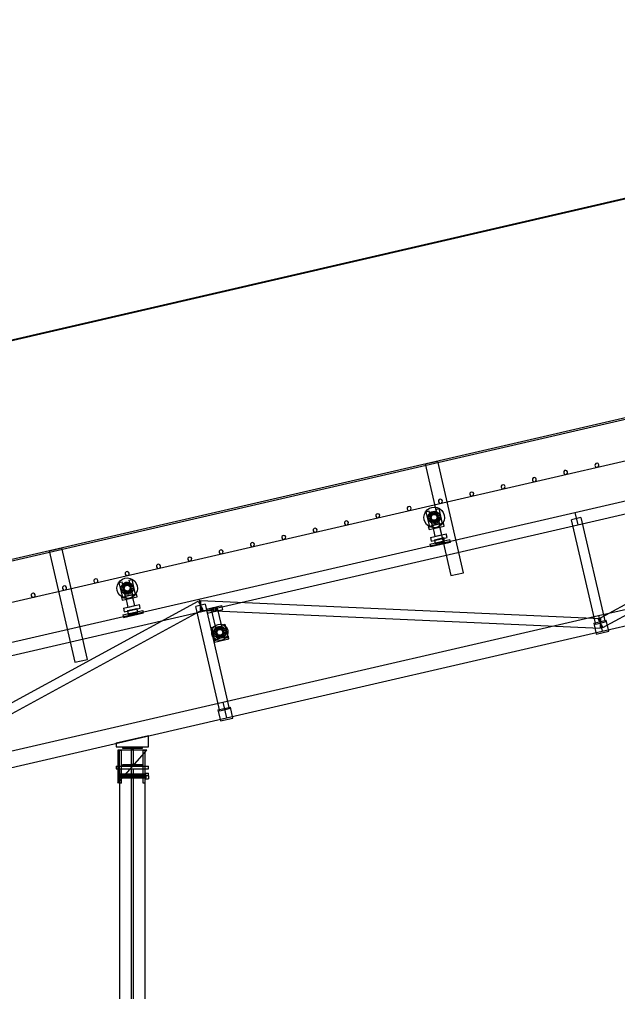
# Model space of a CAD drawing. Header units: millimetres. Extents: x -1970 to 59977, y -65068 to 6837.
# Drawn here: x 35071 to 36932, y 1502 to 4523 of the extents above; entities that cross this region are included whole.
import ezdxf

# ---------------------------------------------------------------- set-up
doc = ezdxf.new("R2010")
doc.units = ezdxf.units.MM
doc.layers.add('COTAS_P', color=1, linetype='Continuous', lineweight=0)
doc.layers.add('lateral_C03', color=7, linetype='Continuous', lineweight=0)
doc.dimstyles.new('R19_100', dxfattribs={"dimtxt": 250, "dimasz": 150, "dimexe": 150, "dimexo": 80, "dimgap": 100, "dimtad": 1, "dimtih": 1, "dimtoh": 1, "dimdsep": 46, "dimcen": 0.09, "dimadec": 0, "dimazin": 0, "dimtfac": 1, "dimtdec": 4, "dimtofl": 0, "dimtmove": 0, "dimatfit": 3, "dimfxl": 1, "dimtolj": 1, "dimtzin": 0, "dimarcsym": 0})

# ---------------------------------------------------------------- blocks, each defined once
blk = doc.blocks.new('*D9')
at = {"layer": 'COTAS_P', "color": 0, "lineweight": -2, "transparency": 16777216}
for p, q in [((38921.3, 3578), (38703.4, 4523.2)), ((27384.7, 1760.7), (38591, 4343.3)), ((27422.7, 928), (27204.9, 1873.2))]:
    blk.add_line(p, q, dxfattribs=at)
at = {"layer": 'COTAS_P', "color": 0, "transparency": 16777216}
for points in [[(38585.4, 4367.7), (38596.6, 4319), (38737.1, 4377)], [(27379.1, 1785.1), (27390.3, 1736.3), (27238.5, 1727)]]:
    blk.add_solid(points, dxfattribs=at)
at = {"layer": 'Defpoints', "color": 0, "transparency": 16777216}
for p in [(38737.1, 4377), (38939.3, 3500), (27440.7, 850)]:
    blk.add_point(p, dxfattribs=at)

msp = doc.modelspace()

# ---------------------------------------------------------------- linework, layer by layer
at = {"layer": 'lateral_C03'}
for p, q in [((38691.362, 3685.056), (27582.557, 1124.887)), ((27583.456, 1120.989), (38692.26, 3681.159)), ((27611.752, 998.208), (38720.557, 3558.377)), ((36798.817, 2991.315), (37968.165, 3260.807)), ((36871.153, 2659.536), (37965.492, 3254.496)), ((36807.8, 2952.337), (37977.148, 3221.829)), ((36885.482, 2633.179), (37979.821, 3228.139)), ((36333.177, 3141.582), (36372.155, 3150.565)), ((36452.104, 2803.658), (36372.155, 3150.565)), ((36864.395, 3143.314), (36861.819, 3140.353)), ((36868.219, 3144.196), (36864.395, 3143.314)), ((36871.831, 3142.661), (36868.219, 3144.196)), ((36873.851, 3139.296), (36871.831, 3142.661)), ((36333.177, 3141.582), (36413.126, 2794.675)), ((36764.373, 3117.896), (36764.03, 3113.986)), ((36764.03, 3113.986), (36766.05, 3110.622)), ((36766.949, 3120.857), (36764.373, 3117.896)), ((36770.773, 3121.738), (36766.949, 3120.857)), ((36774.385, 3120.203), (36770.773, 3121.738)), ((36773.486, 3109.968), (36776.062, 3112.929)), ((36776.405, 3116.838), (36774.385, 3120.203)), ((36776.062, 3112.929), (36776.405, 3116.838)), ((36861.819, 3140.353), (36861.475, 3136.444)), ((36861.475, 3136.444), (36863.495, 3133.079)), ((36863.495, 3133.079), (36867.107, 3131.544)), ((36867.107, 3131.544), (36870.932, 3132.426)), ((36870.932, 3132.426), (36873.507, 3135.387)), ((36873.507, 3135.387), (36873.851, 3139.296)), ((36666.928, 3095.438), (36666.584, 3091.529)), ((36666.584, 3091.529), (36668.604, 3088.164)), ((36669.503, 3098.399), (36666.928, 3095.438)), ((36668.604, 3088.164), (36672.216, 3086.629)), ((36673.328, 3099.28), (36669.503, 3098.399)), ((36672.216, 3086.629), (36676.04, 3087.51)), ((36676.94, 3097.746), (36673.328, 3099.28)), ((36676.04, 3087.51), (36678.616, 3090.471)), ((36678.96, 3094.381), (36676.94, 3097.746)), ((36678.616, 3090.471), (36678.96, 3094.381)), ((36766.05, 3110.622), (36769.662, 3109.087)), ((36769.662, 3109.087), (36773.486, 3109.968)), ((36474.612, 3053.484), (36472.036, 3050.523)), ((36478.436, 3054.365), (36474.612, 3053.484)), ((36482.048, 3052.83), (36478.436, 3054.365)), ((36484.068, 3049.466), (36482.048, 3052.83)), ((36569.482, 3072.981), (36569.138, 3069.071)), ((36569.138, 3069.071), (36571.158, 3065.706)), ((36572.058, 3075.941), (36569.482, 3072.981)), ((36571.158, 3065.706), (36574.77, 3064.172)), ((36575.882, 3076.823), (36572.058, 3075.941)), ((36574.77, 3064.172), (36578.595, 3065.053)), ((36579.494, 3075.288), (36575.882, 3076.823)), ((36578.595, 3065.053), (36581.17, 3068.014)), ((36581.514, 3071.923), (36579.494, 3075.288)), ((36581.17, 3068.014), (36581.514, 3071.923)), ((36374.591, 3028.065), (36374.247, 3024.156)), ((36374.247, 3024.156), (36376.267, 3020.791)), ((36377.166, 3031.026), (36374.591, 3028.065)), ((36380.991, 3031.908), (36377.166, 3031.026)), ((36384.603, 3030.373), (36380.991, 3031.908)), ((36383.703, 3020.138), (36386.279, 3023.098)), ((36386.623, 3027.008), (36384.603, 3030.373)), ((36386.279, 3023.098), (36386.623, 3027.008)), ((36472.036, 3050.523), (36471.693, 3046.613)), ((36471.693, 3046.613), (36473.713, 3043.249)), ((36473.713, 3043.249), (36477.325, 3041.714)), ((36477.325, 3041.714), (36481.149, 3042.595)), ((36481.149, 3042.595), (36483.725, 3045.556)), ((36483.725, 3045.556), (36484.068, 3049.466)), ((35629.469, 2721.824), (36798.817, 2991.315)), ((36277.145, 3005.608), (36276.801, 3001.698)), ((36276.801, 3001.698), (36278.821, 2998.333)), ((36279.721, 3008.569), (36277.145, 3005.608)), ((36278.821, 2998.333), (36282.433, 2996.799)), ((36283.545, 3009.45), (36279.721, 3008.569)), ((36282.433, 2996.799), (36286.258, 2997.68)), ((36287.157, 3007.915), (36283.545, 3009.45)), ((36286.258, 2997.68), (36288.833, 3000.641)), ((36289.177, 3004.55), (36287.157, 3007.915)), ((36288.833, 3000.641), (36289.177, 3004.55)), ((36330.563, 2984.995), (36334.03, 2992.595)), ((36334.03, 2992.595), (36339.346, 2999.039)), ((36335.532, 2993.324), (36345.277, 2995.57)), ((36335.532, 2993.324), (36346.312, 2946.55)), ((36339.346, 2999.039), (36346.149, 3003.888)), ((36356.057, 2948.796), (36345.277, 2995.57)), ((36346.149, 3003.888), (36353.975, 3006.81)), ((36348.209, 2989.528), (36352.248, 2992.407)), ((36352.248, 2992.407), (36356.894, 2994.142)), ((36356.939, 2983.576), (36352.248, 2992.407)), ((36353.975, 3006.81), (36362.29, 3007.608)), ((36356.894, 2994.142), (36361.832, 2994.616)), ((36359.14, 2984.398), (36356.894, 2994.142)), ((36361.479, 2984.622), (36361.832, 2994.616)), ((36361.832, 2994.616), (36366.723, 2993.795)), ((36362.29, 3007.608), (36370.529, 3006.226)), ((36363.796, 2984.233), (36366.723, 2993.795)), ((36365.933, 2983.258), (36371.236, 2991.736)), ((36366.715, 3000.51), (36376.459, 3002.756)), ((36366.715, 3000.51), (36377.495, 2953.736)), ((36366.723, 2993.795), (36371.236, 2991.736)), ((36370.529, 3006.226), (36378.129, 3002.758)), ((36371.236, 2991.736), (36375.062, 2988.58)), ((36376.267, 3020.791), (36379.879, 3019.256)), ((36387.239, 2955.982), (36376.459, 3002.756)), ((36378.129, 3002.758), (36384.573, 2997.442)), ((36379.879, 3019.256), (36383.703, 3020.138)), ((36384.573, 2997.442), (36389.421, 2990.64)), ((36798.817, 2991.315), (36807.8, 2952.337)), ((36084.83, 2963.653), (36082.254, 2960.692)), ((36088.654, 2964.535), (36084.83, 2963.653)), ((36092.266, 2963), (36088.654, 2964.535)), ((36094.286, 2959.635), (36092.266, 2963)), ((36179.699, 2983.15), (36179.356, 2979.241)), ((36179.356, 2979.241), (36181.376, 2975.876)), ((36182.275, 2986.111), (36179.699, 2983.15)), ((36181.376, 2975.876), (36184.988, 2974.341)), ((36186.099, 2986.992), (36182.275, 2986.111)), ((36184.988, 2974.341), (36188.812, 2975.222)), ((36189.711, 2985.457), (36186.099, 2986.992)), ((36188.812, 2975.222), (36191.388, 2978.183)), ((36191.731, 2982.093), (36189.711, 2985.457)), ((36191.388, 2978.183), (36191.731, 2982.093)), ((36329.181, 2976.757), (36330.563, 2984.995)), ((36329.979, 2968.441), (36329.181, 2976.757)), ((36332.901, 2960.615), (36329.979, 2968.441)), ((36342.173, 2976.298), (36342.993, 2981.19)), ((36352.167, 2975.945), (36342.173, 2976.298)), ((36342.646, 2971.361), (36342.173, 2976.298)), ((36352.391, 2973.606), (36342.646, 2971.361)), ((36344.382, 2966.714), (36342.646, 2971.361)), ((36342.993, 2981.19), (36345.052, 2985.702)), ((36352.555, 2978.262), (36342.993, 2981.19)), ((36353.213, 2971.405), (36344.382, 2966.714)), ((36347.26, 2962.675), (36344.382, 2966.714)), ((36345.052, 2985.702), (36348.209, 2989.528)), ((36353.531, 2980.4), (36345.052, 2985.702)), ((36354.577, 2969.492), (36347.26, 2962.675)), ((36351.086, 2959.518), (36347.26, 2962.675)), ((36355.026, 2982.212), (36348.209, 2989.528)), ((36356.389, 2967.997), (36351.086, 2959.518)), ((36352.167, 2975.945), (36352.555, 2978.262)), ((36352.391, 2973.606), (36352.167, 2975.945)), ((36353.213, 2971.405), (36352.391, 2973.606)), ((36352.555, 2978.262), (36353.531, 2980.4)), ((36354.577, 2969.492), (36353.213, 2971.405)), ((36353.531, 2980.4), (36355.026, 2982.212)), ((36356.389, 2967.997), (36354.577, 2969.492)), ((36355.026, 2982.212), (36356.939, 2983.576)), ((36358.526, 2967.022), (36355.599, 2957.46)), ((36358.526, 2967.022), (36356.389, 2967.997)), ((36356.939, 2983.576), (36359.14, 2984.398)), ((36360.844, 2966.633), (36358.526, 2967.022)), ((36359.14, 2984.398), (36361.479, 2984.622)), ((36360.844, 2966.633), (36360.491, 2956.639)), ((36363.182, 2966.857), (36360.844, 2966.633)), ((36361.479, 2984.622), (36363.796, 2984.233)), ((36365.383, 2967.679), (36363.182, 2966.857)), ((36363.182, 2966.857), (36365.428, 2957.113)), ((36363.796, 2984.233), (36365.933, 2983.258)), ((36367.297, 2969.043), (36365.383, 2967.679)), ((36365.383, 2967.679), (36370.075, 2958.848)), ((36365.933, 2983.258), (36367.746, 2981.763)), ((36368.792, 2970.855), (36367.297, 2969.043)), ((36367.297, 2969.043), (36374.114, 2961.727)), ((36367.746, 2981.763), (36375.062, 2988.58)), ((36367.746, 2981.763), (36369.109, 2979.85)), ((36369.767, 2972.993), (36368.792, 2970.855)), ((36368.792, 2970.855), (36377.27, 2965.553)), ((36369.109, 2979.85), (36377.941, 2984.541)), ((36369.109, 2979.85), (36369.931, 2977.649)), ((36370.156, 2975.31), (36369.767, 2972.993)), ((36369.767, 2972.993), (36379.329, 2970.065)), ((36379.676, 2979.894), (36369.931, 2977.649)), ((36369.931, 2977.649), (36370.156, 2975.31)), ((36374.114, 2961.727), (36370.075, 2958.848)), ((36370.156, 2975.31), (36380.149, 2974.957)), ((36377.27, 2965.553), (36374.114, 2961.727)), ((36375.062, 2988.58), (36377.941, 2984.541)), ((36379.329, 2970.065), (36377.27, 2965.553)), ((36377.941, 2984.541), (36379.676, 2979.894)), ((36380.149, 2974.957), (36379.329, 2970.065)), ((36379.676, 2979.894), (36380.149, 2974.957)), ((36391.759, 2966.26), (36388.292, 2958.66)), ((36389.421, 2990.64), (36392.344, 2982.814)), ((36393.141, 2974.498), (36391.759, 2966.26)), ((36392.344, 2982.814), (36393.141, 2974.498)), ((36817.926, 2975.195), (36788.692, 2968.458)), ((36863.7, 2642.989), (36788.692, 2968.458)), ((36817.926, 2975.195), (36892.934, 2649.726)), ((35638.453, 2682.846), (36807.8, 2952.337)), ((35984.808, 2938.235), (35984.464, 2934.325)), ((35984.464, 2934.325), (35986.484, 2930.961)), ((35987.384, 2941.196), (35984.808, 2938.235)), ((35986.484, 2930.961), (35990.096, 2929.426)), ((35991.208, 2942.077), (35987.384, 2941.196)), ((35994.82, 2940.542), (35991.208, 2942.077)), ((35993.921, 2930.307), (35996.497, 2933.268)), ((35996.84, 2937.177), (35994.82, 2940.542)), ((35996.497, 2933.268), (35996.84, 2937.177)), ((36082.254, 2960.692), (36081.91, 2956.783)), ((36081.91, 2956.783), (36083.93, 2953.418)), ((36083.93, 2953.418), (36087.542, 2951.883)), ((36087.542, 2951.883), (36091.366, 2952.765)), ((36091.366, 2952.765), (36093.942, 2955.726)), ((36093.942, 2955.726), (36094.286, 2959.635)), ((36337.749, 2953.813), (36332.901, 2960.615)), ((36344.193, 2948.496), (36337.749, 2953.813)), ((36342.939, 2947.825), (36389.713, 2958.605)), ((36342.939, 2947.825), (36345.185, 2938.081)), ((36351.793, 2945.029), (36344.193, 2948.496)), ((36345.185, 2938.081), (36391.959, 2948.86)), ((36346.312, 2946.55), (36356.057, 2948.796)), ((36355.599, 2957.46), (36351.086, 2959.518)), ((36360.032, 2943.647), (36351.793, 2945.029)), ((36360.491, 2956.639), (36355.599, 2957.46)), ((36376.071, 2955.461), (36356.582, 2950.969)), ((36364.667, 2915.889), (36356.582, 2950.969)), ((36368.348, 2944.445), (36360.032, 2943.647)), ((36365.428, 2957.113), (36360.491, 2956.639)), ((36370.075, 2958.848), (36365.428, 2957.113)), ((36376.173, 2947.367), (36368.348, 2944.445)), ((36376.071, 2955.461), (36384.156, 2920.38)), ((36382.976, 2952.216), (36376.173, 2947.367)), ((36377.495, 2953.736), (36387.239, 2955.982)), ((36388.292, 2958.66), (36382.976, 2952.216)), ((36391.959, 2948.86), (36389.713, 2958.605)), ((36872.703, 2670.719), (38042.051, 2940.211)), ((35887.362, 2915.777), (35887.019, 2911.868)), ((35887.019, 2911.868), (35889.039, 2908.503)), ((35889.938, 2918.738), (35887.362, 2915.777)), ((35889.039, 2908.503), (35892.651, 2906.968)), ((35893.762, 2919.619), (35889.938, 2918.738)), ((35892.651, 2906.968), (35896.475, 2907.849)), ((35897.374, 2918.085), (35893.762, 2919.619)), ((35896.475, 2907.849), (35899.051, 2910.81)), ((35899.394, 2914.72), (35897.374, 2918.085)), ((35899.051, 2910.81), (35899.394, 2914.72)), ((35990.096, 2929.426), (35993.921, 2930.307)), ((36347.495, 2892.433), (36409.861, 2906.806)), ((36349.435, 2913.405), (36398.938, 2924.813)), ((36349.435, 2913.405), (36352.13, 2901.711)), ((36352.13, 2901.711), (36401.633, 2913.12)), ((36361.815, 2905.996), (36391.049, 2912.733)), ((36361.815, 2905.996), (36364.51, 2894.302)), ((36364.51, 2894.302), (36393.744, 2901.04)), ((36384.156, 2920.38), (36364.667, 2915.889)), ((36393.744, 2901.04), (36391.049, 2912.733)), ((36401.633, 2913.12), (36398.938, 2924.813)), ((36411.657, 2899.011), (36409.861, 2906.806)), ((35163.829, 2872.09), (35202.807, 2881.073)), ((35163.829, 2872.09), (35243.778, 2525.184)), ((35282.756, 2534.167), (35202.807, 2881.073)), ((35692.471, 2870.862), (35692.128, 2866.952)), ((35695.047, 2873.823), (35692.471, 2870.862)), ((35698.871, 2874.704), (35695.047, 2873.823)), ((35702.483, 2873.169), (35698.871, 2874.704)), ((35704.503, 2869.805), (35702.483, 2873.169)), ((35789.917, 2893.32), (35789.573, 2889.41)), ((35789.573, 2889.41), (35791.593, 2886.045)), ((35792.493, 2896.28), (35789.917, 2893.32)), ((35791.593, 2886.045), (35795.205, 2884.51)), ((35796.317, 2897.162), (35792.493, 2896.28)), ((35795.205, 2884.51), (35799.029, 2885.392)), ((35799.929, 2895.627), (35796.317, 2897.162)), ((35799.029, 2885.392), (35801.605, 2888.353)), ((35801.949, 2892.262), (35799.929, 2895.627)), ((35801.605, 2888.353), (35801.949, 2892.262)), ((36347.495, 2892.433), (36349.292, 2884.638)), ((36349.292, 2884.638), (36411.657, 2899.011)), ((36883.932, 2621.996), (38053.279, 2891.488)), ((35595.025, 2848.404), (35594.682, 2844.495)), ((35594.682, 2844.495), (35596.702, 2841.13)), ((35597.601, 2851.365), (35595.025, 2848.404)), ((35596.702, 2841.13), (35600.314, 2839.595)), ((35601.426, 2852.246), (35597.601, 2851.365)), ((35600.314, 2839.595), (35604.138, 2840.477)), ((35605.037, 2850.712), (35601.426, 2852.246)), ((35604.138, 2840.477), (35606.714, 2843.437)), ((35607.057, 2847.347), (35605.037, 2850.712)), ((35606.714, 2843.437), (35607.057, 2847.347)), ((35692.128, 2866.952), (35694.148, 2863.588)), ((35694.148, 2863.588), (35697.759, 2862.053)), ((35697.759, 2862.053), (35701.584, 2862.934)), ((35701.584, 2862.934), (35704.16, 2865.895)), ((35704.16, 2865.895), (35704.503, 2869.805)), ((35497.58, 2825.947), (35497.236, 2822.037)), ((35497.236, 2822.037), (35499.256, 2818.672)), ((35500.156, 2828.908), (35497.58, 2825.947)), ((35499.256, 2818.672), (35502.868, 2817.138)), ((35503.98, 2829.789), (35500.156, 2828.908)), ((35502.868, 2817.138), (35506.692, 2818.019)), ((35507.592, 2828.254), (35503.98, 2829.789)), ((35506.692, 2818.019), (35509.268, 2820.98)), ((35509.612, 2824.889), (35507.592, 2828.254)), ((35509.268, 2820.98), (35509.612, 2824.889)), ((35302.688, 2781.031), (35302.345, 2777.122)), ((35305.264, 2783.992), (35302.688, 2781.031)), ((35309.089, 2784.874), (35305.264, 2783.992)), ((35312.701, 2783.339), (35309.089, 2784.874)), ((35314.721, 2779.974), (35312.701, 2783.339)), ((35314.377, 2776.065), (35314.721, 2779.974)), ((35384.379, 2778.954), (35391.182, 2783.803)), ((35391.182, 2783.803), (35399.007, 2786.725)), ((35399.007, 2786.725), (35407.323, 2787.523)), ((35400.134, 2803.489), (35399.791, 2799.58)), ((35399.791, 2799.58), (35401.811, 2796.215)), ((35402.71, 2806.45), (35400.134, 2803.489)), ((35401.811, 2796.215), (35405.422, 2794.68)), ((35406.534, 2807.331), (35402.71, 2806.45)), ((35405.422, 2794.68), (35409.247, 2795.561)), ((35410.146, 2805.796), (35406.534, 2807.331)), ((35407.323, 2787.523), (35415.561, 2786.141)), ((35409.247, 2795.561), (35411.823, 2798.522)), ((35412.166, 2802.432), (35410.146, 2805.796)), ((35411.748, 2780.426), (35421.492, 2782.671)), ((35411.748, 2780.426), (35422.527, 2733.652)), ((35411.823, 2798.522), (35412.166, 2802.432)), ((35415.561, 2786.141), (35423.162, 2782.674)), ((35432.272, 2735.897), (35421.492, 2782.671)), ((35423.162, 2782.674), (35429.605, 2777.358)), ((36413.126, 2794.675), (36452.104, 2803.658)), ((35205.243, 2758.574), (35204.899, 2754.664)), ((35204.899, 2754.664), (35206.919, 2751.3)), ((35207.819, 2761.535), (35205.243, 2758.574)), ((35206.919, 2751.3), (35210.531, 2749.765)), ((35211.643, 2762.416), (35207.819, 2761.535)), ((35210.531, 2749.765), (35214.355, 2750.646)), ((35215.255, 2760.881), (35211.643, 2762.416)), ((35214.355, 2750.646), (35216.931, 2753.607)), ((35217.275, 2757.516), (35215.255, 2760.881)), ((35216.931, 2753.607), (35217.275, 2757.516)), ((35302.345, 2777.122), (35304.365, 2773.757)), ((35304.365, 2773.757), (35307.977, 2772.222)), ((35307.977, 2772.222), (35311.801, 2773.104)), ((35311.801, 2773.104), (35314.377, 2776.065)), ((35374.214, 2756.672), (35375.596, 2764.91)), ((35375.011, 2748.356), (35374.214, 2756.672)), ((35375.596, 2764.91), (35379.063, 2772.511)), ((35379.063, 2772.511), (35384.379, 2778.954)), ((35380.565, 2773.239), (35390.309, 2775.485)), ((35380.565, 2773.239), (35391.345, 2726.465)), ((35387.206, 2756.213), (35388.026, 2761.105)), ((35397.199, 2755.86), (35387.206, 2756.213)), ((35387.679, 2751.276), (35387.206, 2756.213)), ((35397.424, 2753.522), (35387.679, 2751.276)), ((35389.414, 2746.629), (35387.679, 2751.276)), ((35388.026, 2761.105), (35390.085, 2765.617)), ((35397.588, 2758.177), (35388.026, 2761.105)), ((35398.246, 2751.321), (35389.414, 2746.629)), ((35390.085, 2765.617), (35393.241, 2769.443)), ((35398.563, 2760.315), (35390.085, 2765.617)), ((35401.089, 2728.711), (35390.309, 2775.485)), ((35399.609, 2749.407), (35392.293, 2742.59)), ((35393.241, 2769.443), (35397.28, 2772.322)), ((35400.058, 2762.127), (35393.241, 2769.443)), ((35397.199, 2755.86), (35397.588, 2758.177)), ((35397.424, 2753.522), (35397.199, 2755.86)), ((35397.28, 2772.322), (35401.927, 2774.057)), ((35401.972, 2763.491), (35397.28, 2772.322)), ((35398.246, 2751.321), (35397.424, 2753.522)), ((35397.588, 2758.177), (35398.563, 2760.315)), ((35399.609, 2749.407), (35398.246, 2751.321)), ((35398.563, 2760.315), (35400.058, 2762.127)), ((35401.422, 2747.912), (35399.609, 2749.407)), ((35400.058, 2762.127), (35401.972, 2763.491)), ((35401.927, 2774.057), (35406.864, 2774.531)), ((35404.173, 2764.313), (35401.927, 2774.057)), ((35401.972, 2763.491), (35404.173, 2764.313)), ((35404.173, 2764.313), (35406.511, 2764.537)), ((35406.511, 2764.537), (35406.864, 2774.531)), ((35406.511, 2764.537), (35408.828, 2764.148)), ((35406.864, 2774.531), (35411.756, 2773.71)), ((35408.828, 2764.148), (35411.756, 2773.71)), ((35408.828, 2764.148), (35410.966, 2763.173)), ((35410.966, 2763.173), (35416.268, 2771.652)), ((35410.966, 2763.173), (35412.778, 2761.678)), ((35411.756, 2773.71), (35416.268, 2771.652)), ((35413.824, 2750.77), (35412.329, 2748.958)), ((35412.778, 2761.678), (35420.094, 2768.495)), ((35412.778, 2761.678), (35414.142, 2759.765)), ((35414.799, 2752.908), (35413.824, 2750.77)), ((35413.824, 2750.77), (35422.303, 2745.468)), ((35414.142, 2759.765), (35422.973, 2764.456)), ((35414.142, 2759.765), (35414.964, 2757.564)), ((35415.188, 2755.225), (35414.799, 2752.908)), ((35414.799, 2752.908), (35424.361, 2749.981)), ((35424.708, 2759.81), (35414.964, 2757.564)), ((35414.964, 2757.564), (35415.188, 2755.225)), ((35415.188, 2755.225), (35425.182, 2754.872)), ((35416.268, 2771.652), (35420.094, 2768.495)), ((35420.094, 2768.495), (35422.973, 2764.456)), ((35424.361, 2749.981), (35422.303, 2745.468)), ((35422.973, 2764.456), (35424.708, 2759.81)), ((35425.182, 2754.872), (35424.361, 2749.981)), ((35424.708, 2759.81), (35425.182, 2754.872)), ((35429.605, 2777.358), (35434.454, 2770.555)), ((35434.454, 2770.555), (35437.376, 2762.729)), ((35438.174, 2754.414), (35436.792, 2746.175)), ((35437.376, 2762.729), (35438.174, 2754.414)), ((34460.122, 2452.332), (35629.469, 2721.824)), ((35107.797, 2736.116), (35107.454, 2732.207)), ((35107.454, 2732.207), (35109.474, 2728.842)), ((35110.373, 2739.077), (35107.797, 2736.116)), ((35109.474, 2728.842), (35113.086, 2727.307)), ((35114.197, 2739.958), (35110.373, 2739.077)), ((35113.086, 2727.307), (35116.91, 2728.188)), ((35117.809, 2738.424), (35114.197, 2739.958)), ((35116.91, 2728.188), (35119.486, 2731.149)), ((35119.829, 2735.059), (35117.809, 2738.424)), ((35119.486, 2731.149), (35119.829, 2735.059)), ((35377.934, 2740.53), (35375.011, 2748.356)), ((35382.782, 2733.728), (35377.934, 2740.53)), ((35389.226, 2728.412), (35382.782, 2733.728)), ((35387.972, 2727.74), (35434.746, 2738.52)), ((35387.972, 2727.74), (35390.218, 2717.996)), ((35396.826, 2724.945), (35389.226, 2728.412)), ((35392.293, 2742.59), (35389.414, 2746.629)), ((35390.218, 2717.996), (35436.992, 2728.775)), ((35391.345, 2726.465), (35401.089, 2728.711)), ((35396.119, 2739.434), (35392.293, 2742.59)), ((35401.422, 2747.912), (35396.119, 2739.434)), ((35400.632, 2737.375), (35396.119, 2739.434)), ((35405.065, 2723.563), (35396.826, 2724.945)), ((35403.559, 2746.937), (35400.632, 2737.375)), ((35405.523, 2736.555), (35400.632, 2737.375)), ((35403.559, 2746.937), (35401.422, 2747.912)), ((35421.104, 2735.376), (35401.614, 2730.884)), ((35409.699, 2695.804), (35401.614, 2730.884)), ((35405.876, 2746.548), (35403.559, 2746.937)), ((35413.38, 2724.36), (35405.065, 2723.563)), ((35405.876, 2746.548), (35405.523, 2736.555)), ((35410.461, 2737.028), (35405.523, 2736.555)), ((35408.215, 2746.773), (35405.876, 2746.548)), ((35410.416, 2747.595), (35408.215, 2746.773)), ((35408.215, 2746.773), (35410.461, 2737.028)), ((35412.329, 2748.958), (35410.416, 2747.595)), ((35410.416, 2747.595), (35415.107, 2738.763)), ((35415.107, 2738.763), (35410.461, 2737.028)), ((35412.329, 2748.958), (35419.146, 2741.642)), ((35421.206, 2727.283), (35413.38, 2724.36)), ((35419.146, 2741.642), (35415.107, 2738.763)), ((35422.303, 2745.468), (35419.146, 2741.642)), ((35421.104, 2735.376), (35429.188, 2700.296)), ((35428.009, 2732.131), (35421.206, 2727.283)), ((35422.527, 2733.652), (35432.272, 2735.897)), ((35433.325, 2738.575), (35428.009, 2732.131)), ((35436.792, 2746.175), (35433.325, 2738.575)), ((35436.992, 2728.775), (35434.746, 2738.52)), ((35629.469, 2721.824), (35638.453, 2682.846)), ((34532.457, 2120.553), (35626.796, 2715.513)), ((34546.786, 2094.196), (35641.126, 2689.156)), ((35394.468, 2693.32), (35443.97, 2704.728)), ((35394.468, 2693.32), (35397.163, 2681.627)), ((35397.163, 2681.627), (35446.665, 2693.035)), ((35406.848, 2685.911), (35436.082, 2692.648)), ((35429.188, 2700.296), (35409.699, 2695.804)), ((35438.777, 2680.955), (35436.082, 2692.648)), ((35446.665, 2693.035), (35443.97, 2704.728)), ((35648.578, 2705.703), (35619.344, 2698.966)), ((35694.353, 2373.498), (35619.344, 2698.966)), ((35626.796, 2715.513), (35641.126, 2689.156)), ((35634.635, 2717.32), (35633.287, 2687.35)), ((35634.635, 2717.32), (36878.991, 2661.343)), ((35648.578, 2705.703), (35723.586, 2380.235)), ((35652.171, 2690.112), (35700.894, 2701.341)), ((35652.171, 2690.112), (35654.866, 2678.419)), ((35654.866, 2678.419), (35703.589, 2689.647)), ((35666.788, 2693.481), (35686.277, 2697.972)), ((35666.788, 2693.481), (35680.801, 2632.675)), ((35670.686, 2694.379), (35673.609, 2695.053)), ((35670.686, 2694.379), (35673.381, 2682.686)), ((35673.609, 2695.053), (35679.456, 2696.4)), ((35676.304, 2683.359), (35673.609, 2695.053)), ((35679.456, 2696.4), (35682.379, 2697.074)), ((35682.151, 2684.707), (35679.456, 2696.4)), ((35685.074, 2685.38), (35682.379, 2697.074)), ((35700.291, 2637.166), (35686.277, 2697.972)), ((35703.589, 2689.647), (35700.894, 2701.341)), ((34469.105, 2413.354), (35638.453, 2682.846)), ((35392.528, 2672.349), (35454.893, 2686.722)), ((35392.528, 2672.349), (35394.325, 2664.553)), ((35394.325, 2664.553), (35456.69, 2678.926)), ((35406.848, 2685.911), (35409.543, 2674.218)), ((35409.543, 2674.218), (35438.777, 2680.955)), ((35456.69, 2678.926), (35454.893, 2686.722)), ((35633.287, 2687.35), (36877.643, 2631.373)), ((35676.304, 2683.359), (35673.381, 2682.686)), ((35676.304, 2683.359), (35682.151, 2684.707)), ((35682.151, 2684.707), (35685.074, 2685.38)), ((35703.355, 2401.228), (36872.703, 2670.719)), ((36871.153, 2659.536), (36885.482, 2633.179)), ((36872.703, 2670.719), (36883.932, 2621.996)), ((36878.991, 2661.343), (36877.643, 2631.373)), ((35668.21, 2633.878), (35679.903, 2636.572)), ((35668.21, 2633.878), (35677.642, 2592.95)), ((35670.077, 2625.79), (35672.829, 2631.823)), ((35672.829, 2631.823), (35677.048, 2636.938)), ((35677.048, 2636.938), (35682.448, 2640.786)), ((35678.255, 2628.429), (35681.411, 2632.255)), ((35689.335, 2595.645), (35679.903, 2636.572)), ((35680.801, 2632.675), (35700.291, 2637.166)), ((35681.411, 2632.255), (35685.45, 2635.134)), ((35688.228, 2624.939), (35681.411, 2632.255)), ((35682.448, 2640.786), (35688.66, 2643.106)), ((35685.45, 2635.134), (35690.097, 2636.869)), ((35690.142, 2626.303), (35685.45, 2635.134)), ((35688.66, 2643.106), (35695.26, 2643.739)), ((35690.097, 2636.869), (35695.034, 2637.343)), ((35692.343, 2627.125), (35690.097, 2636.869)), ((35694.681, 2627.349), (35695.034, 2637.343)), ((35695.034, 2637.343), (35699.926, 2636.522)), ((35695.26, 2643.739), (35701.799, 2642.642)), ((35696.998, 2626.96), (35699.926, 2636.522)), ((35699.136, 2625.985), (35704.438, 2634.464)), ((35699.392, 2641.064), (35711.086, 2643.759)), ((35699.392, 2641.064), (35708.824, 2600.137)), ((35699.926, 2636.522), (35704.438, 2634.464)), ((35700.948, 2624.49), (35708.265, 2631.307)), ((35701.799, 2642.642), (35707.832, 2639.89)), ((35704.438, 2634.464), (35708.265, 2631.307)), ((35707.832, 2639.89), (35712.947, 2635.67)), ((35708.265, 2631.307), (35711.143, 2627.268)), ((35720.518, 2602.832), (35711.086, 2643.759)), ((35712.947, 2635.67), (35716.795, 2630.271)), ((35716.795, 2630.271), (35719.115, 2624.059)), ((36857.705, 2646.739), (36896.684, 2655.722)), ((36857.705, 2646.739), (36865.565, 2612.633)), ((36892.934, 2649.726), (36863.7, 2642.989)), ((36904.544, 2621.616), (36896.684, 2655.722)), ((35668.98, 2619.251), (35670.077, 2625.79)), ((35669.613, 2612.65), (35668.98, 2619.251)), ((35671.932, 2606.439), (35669.613, 2612.65)), ((35675.781, 2601.039), (35671.932, 2606.439)), ((35675.376, 2619.025), (35676.196, 2623.917)), ((35685.369, 2618.672), (35675.376, 2619.025)), ((35675.849, 2614.088), (35675.376, 2619.025)), ((35680.896, 2596.819), (35675.781, 2601.039)), ((35685.594, 2616.333), (35675.849, 2614.088)), ((35677.584, 2609.441), (35675.849, 2614.088)), ((35675.994, 2595.649), (35720.819, 2605.98)), ((35676.196, 2623.917), (35678.255, 2628.429)), ((35685.758, 2620.989), (35676.196, 2623.917)), ((35686.416, 2614.132), (35677.584, 2609.441)), ((35680.463, 2605.402), (35677.584, 2609.441)), ((35686.733, 2623.127), (35678.255, 2628.429)), ((35687.779, 2612.219), (35680.463, 2605.402)), ((35684.289, 2602.246), (35680.463, 2605.402)), ((35689.592, 2610.724), (35684.289, 2602.246)), ((35688.802, 2600.187), (35684.289, 2602.246)), ((35685.369, 2618.672), (35685.758, 2620.989)), ((35685.594, 2616.333), (35685.369, 2618.672)), ((35686.416, 2614.132), (35685.594, 2616.333)), ((35685.758, 2620.989), (35686.733, 2623.127)), ((35687.779, 2612.219), (35686.416, 2614.132)), ((35686.733, 2623.127), (35688.228, 2624.939)), ((35689.592, 2610.724), (35687.779, 2612.219)), ((35688.228, 2624.939), (35690.142, 2626.303)), ((35691.729, 2609.749), (35688.802, 2600.187)), ((35693.693, 2599.366), (35688.802, 2600.187)), ((35691.729, 2609.749), (35689.592, 2610.724)), ((35690.142, 2626.303), (35692.343, 2627.125)), ((35694.046, 2609.36), (35691.729, 2609.749)), ((35692.343, 2627.125), (35694.681, 2627.349)), ((35694.046, 2609.36), (35693.693, 2599.366)), ((35698.631, 2599.84), (35693.693, 2599.366)), ((35696.385, 2609.584), (35694.046, 2609.36)), ((35694.681, 2627.349), (35696.998, 2626.96)), ((35698.586, 2610.406), (35696.385, 2609.584)), ((35696.385, 2609.584), (35698.631, 2599.84)), ((35696.998, 2626.96), (35699.136, 2625.985)), ((35700.499, 2611.77), (35698.586, 2610.406)), ((35698.586, 2610.406), (35703.277, 2601.575)), ((35703.277, 2601.575), (35698.631, 2599.84)), ((35699.136, 2625.985), (35700.948, 2624.49)), ((35701.994, 2613.582), (35700.499, 2611.77)), ((35700.499, 2611.77), (35707.316, 2604.454)), ((35700.948, 2624.49), (35702.312, 2622.577)), ((35702.97, 2615.72), (35701.994, 2613.582)), ((35701.994, 2613.582), (35710.473, 2608.28)), ((35702.312, 2622.577), (35711.143, 2627.268)), ((35702.312, 2622.577), (35703.134, 2620.376)), ((35703.358, 2618.037), (35702.97, 2615.72)), ((35702.97, 2615.72), (35712.531, 2612.793)), ((35712.878, 2622.622), (35703.134, 2620.376)), ((35703.134, 2620.376), (35703.358, 2618.037)), ((35707.316, 2604.454), (35703.277, 2601.575)), ((35703.358, 2618.037), (35713.352, 2617.684)), ((35711.679, 2599.772), (35706.28, 2595.923)), ((35710.473, 2608.28), (35707.316, 2604.454)), ((35708.824, 2600.137), (35720.518, 2602.832)), ((35712.531, 2612.793), (35710.473, 2608.28)), ((35711.143, 2627.268), (35712.878, 2622.622)), ((35715.899, 2604.886), (35711.679, 2599.772)), ((35713.352, 2617.684), (35712.531, 2612.793)), ((35712.878, 2622.622), (35713.352, 2617.684)), ((35714.584, 2352.505), (36883.932, 2621.996)), ((35718.651, 2610.919), (35715.899, 2604.886)), ((35719.748, 2617.458), (35718.651, 2610.919)), ((35719.115, 2624.059), (35719.748, 2617.458)), ((35722.615, 2598.184), (35720.819, 2605.98)), ((36865.565, 2612.633), (36904.544, 2621.616)), ((35675.994, 2595.649), (35677.79, 2587.853)), ((35677.642, 2592.95), (35689.335, 2595.645)), ((35677.79, 2587.853), (35722.615, 2598.184)), ((35686.928, 2594.067), (35680.896, 2596.819)), ((35693.468, 2592.97), (35686.928, 2594.067)), ((35700.068, 2593.603), (35693.468, 2592.97)), ((35706.28, 2595.923), (35700.068, 2593.603)), ((35243.778, 2525.184), (35282.756, 2534.167)), ((34534.007, 2131.736), (35703.355, 2401.228)), ((35703.355, 2401.228), (35714.584, 2352.505)), ((35688.357, 2377.247), (35727.336, 2386.23)), ((35688.357, 2377.247), (35696.218, 2343.141)), ((35723.586, 2380.235), (35694.353, 2373.498)), ((35735.196, 2352.124), (35727.336, 2386.23)), ((34545.236, 2083.013), (35714.584, 2352.505)), ((35696.218, 2343.141), (35735.196, 2352.124)), ((35372.022, 2274.583), (35472.022, 2297.63)), ((35472.022, 2262.583), (35472.022, 2297.63)), ((35372.022, 2274.583), (35372.022, 2262.583)), ((35372.022, 2262.583), (35472.022, 2262.583)), ((35377.247, 2149.583), (35467.247, 2252.583)), ((35467.247, 2252.583), (35377.247, 2252.583)), ((35377.247, 2252.583), (35377.247, 2149.583)), ((35382.247, 2149.583), (35382.247, 2252.583)), ((35382.247, 2252.583), (35388.247, 2252.583)), ((35388.247, 2149.583), (35388.247, 2252.583)), ((35392.247, 2257.583), (35392.247, 2262.583)), ((35392.247, 2262.583), (35452.247, 2262.583)), ((35452.247, 2257.583), (35392.247, 2257.583)), ((35419.747, 2207.583), (35419.747, 2257.583)), ((35419.747, 2257.583), (35424.747, 2257.583)), ((35424.747, 2257.583), (35424.747, 2207.583)), ((35452.247, 2262.583), (35452.247, 2257.583)), ((35456.247, 2149.583), (35456.247, 2252.583)), ((35456.247, 2252.583), (35462.247, 2252.583)), ((35462.247, 2149.583), (35462.247, 2252.583)), ((35392.247, 2202.583), (35392.247, 2207.583)), ((35392.247, 2207.583), (35452.247, 2207.583)), ((35424.747, 2207.583), (35419.747, 2207.583)), ((35452.247, 2207.583), (35452.247, 2202.583)), ((35372.247, 2202.583), (35472.247, 2202.583)), ((35372.247, 2202.583), (35372.247, 2194.583)), ((35372.247, 2194.583), (35472.247, 2194.583)), ((35380.247, 2177.626), (35380.247, 2178.483)), ((35380.247, 2178.483), (35464.247, 2178.483)), ((35380.247, 2175.283), (35380.247, 2177.626)), ((35380.247, 2177.626), (35464.247, 2177.626)), ((35380.247, 2172.083), (35380.247, 2175.283)), ((35380.247, 2175.283), (35464.247, 2175.283)), ((35382.247, 2194.583), (35462.247, 2194.583)), ((35382.247, 2194.583), (35382.247, 25)), ((35452.247, 2202.583), (35392.247, 2202.583)), ((35418.747, 2194.583), (35425.747, 2194.583)), ((35418.747, 2194.583), (35418.747, 25)), ((35425.747, 25), (35425.747, 2194.583)), ((35462.247, 25), (35462.247, 2194.583)), ((35464.247, 2172.083), (35464.247, 2181.09)), ((35464.247, 2181.09), (35472.247, 2181.09)), ((35464.247, 2177.626), (35464.247, 2178.483)), ((35464.247, 2175.283), (35464.247, 2177.626)), ((35464.247, 2172.083), (35464.247, 2175.283)), ((35472.247, 2194.583), (35472.247, 2202.583)), ((35472.247, 2172.083), (35472.247, 2181.09)), ((35380.247, 2168.883), (35380.247, 2172.083)), ((35464.247, 2172.083), (35380.247, 2172.083)), ((35380.247, 2168.883), (35380.247, 2166.541)), ((35380.247, 2168.883), (35464.247, 2168.883)), ((35380.247, 2166.541), (35380.247, 2165.683)), ((35380.247, 2166.541), (35464.247, 2166.541)), ((35380.247, 2165.683), (35464.247, 2165.683)), ((35388.247, 2149.583), (35382.247, 2149.583)), ((35462.247, 2149.583), (35456.247, 2149.583)), ((35464.247, 2172.083), (35464.247, 2168.883)), ((35464.247, 2163.077), (35464.247, 2172.083)), ((35472.247, 2172.083), (35464.247, 2172.083)), ((35464.247, 2168.883), (35464.247, 2166.541)), ((35464.247, 2166.541), (35464.247, 2165.683)), ((35464.247, 2163.077), (35472.247, 2163.077)), ((35472.247, 2172.083), (35472.247, 2163.077))]:
    msp.add_line(p, q, dxfattribs=at)

# ---------------------------------------------------------------- dimensions: what is measured, and where the dimension line sits
at = {"layer": 'COTAS_P'}
dim = msp.add_aligned_dim(p1=(27440.666, 850), p2=(38939.253, 3500), distance=900, text='<> P', dimstyle='R19_100', dxfattribs=at)
dim.commit()
dim.dimension.update_dxf_attribs({"geometry": '*D9', "text_midpoint": (32987.841, 3052.011)})

doc.saveas('drawing.dxf')
